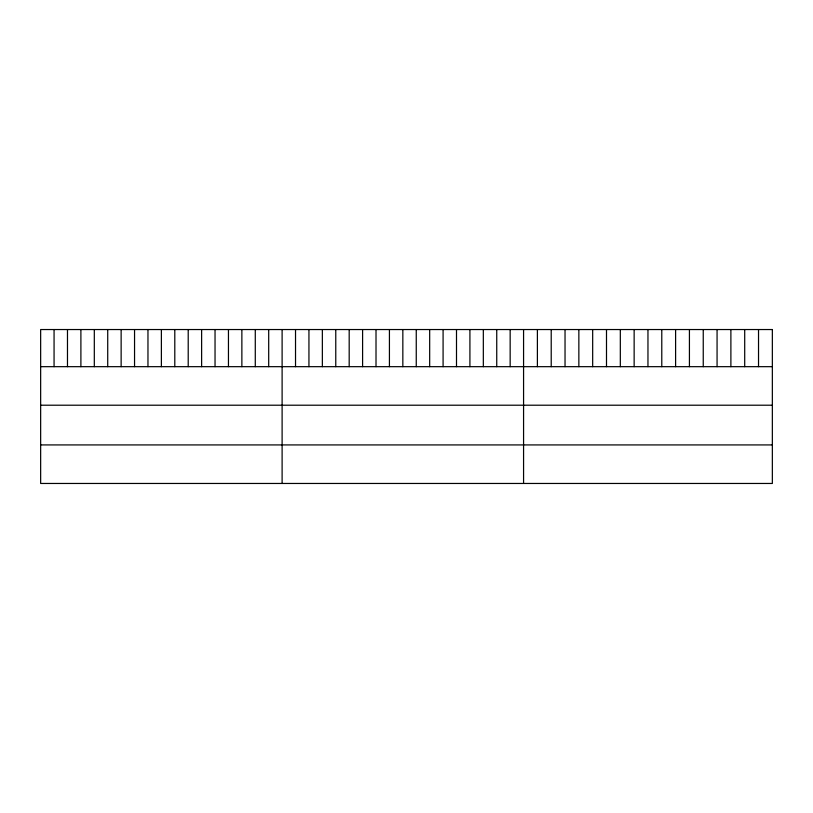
<?xml version="1.0" encoding="UTF-8"?>
<svg xmlns="http://www.w3.org/2000/svg" width="813" height="813" viewBox="0 0 813 813"><rect width="100%" height="100%" fill="white"/><g stroke="black" fill="none" stroke-linecap="round" stroke-linejoin="round"><path stroke-width="1.22" d="M40.65 366.673L772.35 366.673M40.65 405.209L772.35 405.209M40.65 444.924L772.35 444.924M758.529 329.539L758.529 366.673M744.708 329.539L744.708 366.673M730.887 329.539L730.887 366.673M717.066 329.539L717.066 366.673M703.245 329.539L703.245 366.673M689.424 329.539L689.424 366.673M675.603 329.539L675.603 366.673M661.782 329.539L661.782 366.673M647.961 329.539L647.961 366.673M634.14 329.539L634.14 366.673M620.319 329.539L620.319 366.673M606.498 329.539L606.498 366.673M592.677 329.539L592.677 366.673M578.856 329.539L578.856 366.673M565.035 329.539L565.035 366.673M551.214 329.539L551.214 366.673M537.393 329.539L537.393 366.673M523.572 329.539L523.572 483.461M510.158 329.539L510.158 366.673M496.743 329.539L496.743 366.673M483.329 329.539L483.329 366.673M469.914 329.539L469.914 366.673M456.5 329.539L456.5 366.673M443.085 329.539L443.085 366.673M429.671 329.539L429.671 366.673M416.256 329.539L416.256 366.673M402.841 329.539L402.841 366.673M389.427 329.539L389.427 366.673M376.013 329.539L376.013 366.673M362.598 329.539L362.598 366.673M349.184 329.539L349.184 366.673M335.769 329.539L335.769 366.673M322.355 329.539L322.355 366.673M308.94 329.539L308.94 366.673M295.526 329.539L295.526 366.673M282.111 329.539L282.111 483.461M268.697 329.539L268.697 366.673M255.282 329.539L255.282 366.673M241.868 329.539L241.868 366.673M228.453 329.539L228.453 366.673M215.039 329.539L215.039 366.673M201.624 329.539L201.624 366.673M188.21 329.539L188.21 366.673M174.795 329.539L174.795 366.673M161.381 329.539L161.381 366.673M147.966 329.539L147.966 366.673M134.552 329.539L134.552 366.673M121.137 329.539L121.137 366.673M107.723 329.539L107.723 366.673M94.308 329.539L94.308 366.673M80.894 329.539L80.894 366.673M67.479 329.539L67.479 366.673M54.065 329.539L54.065 366.673M772.35 329.539L40.65 329.539L40.65 483.461L772.35 483.461L772.35 329.539"/></g></svg>
